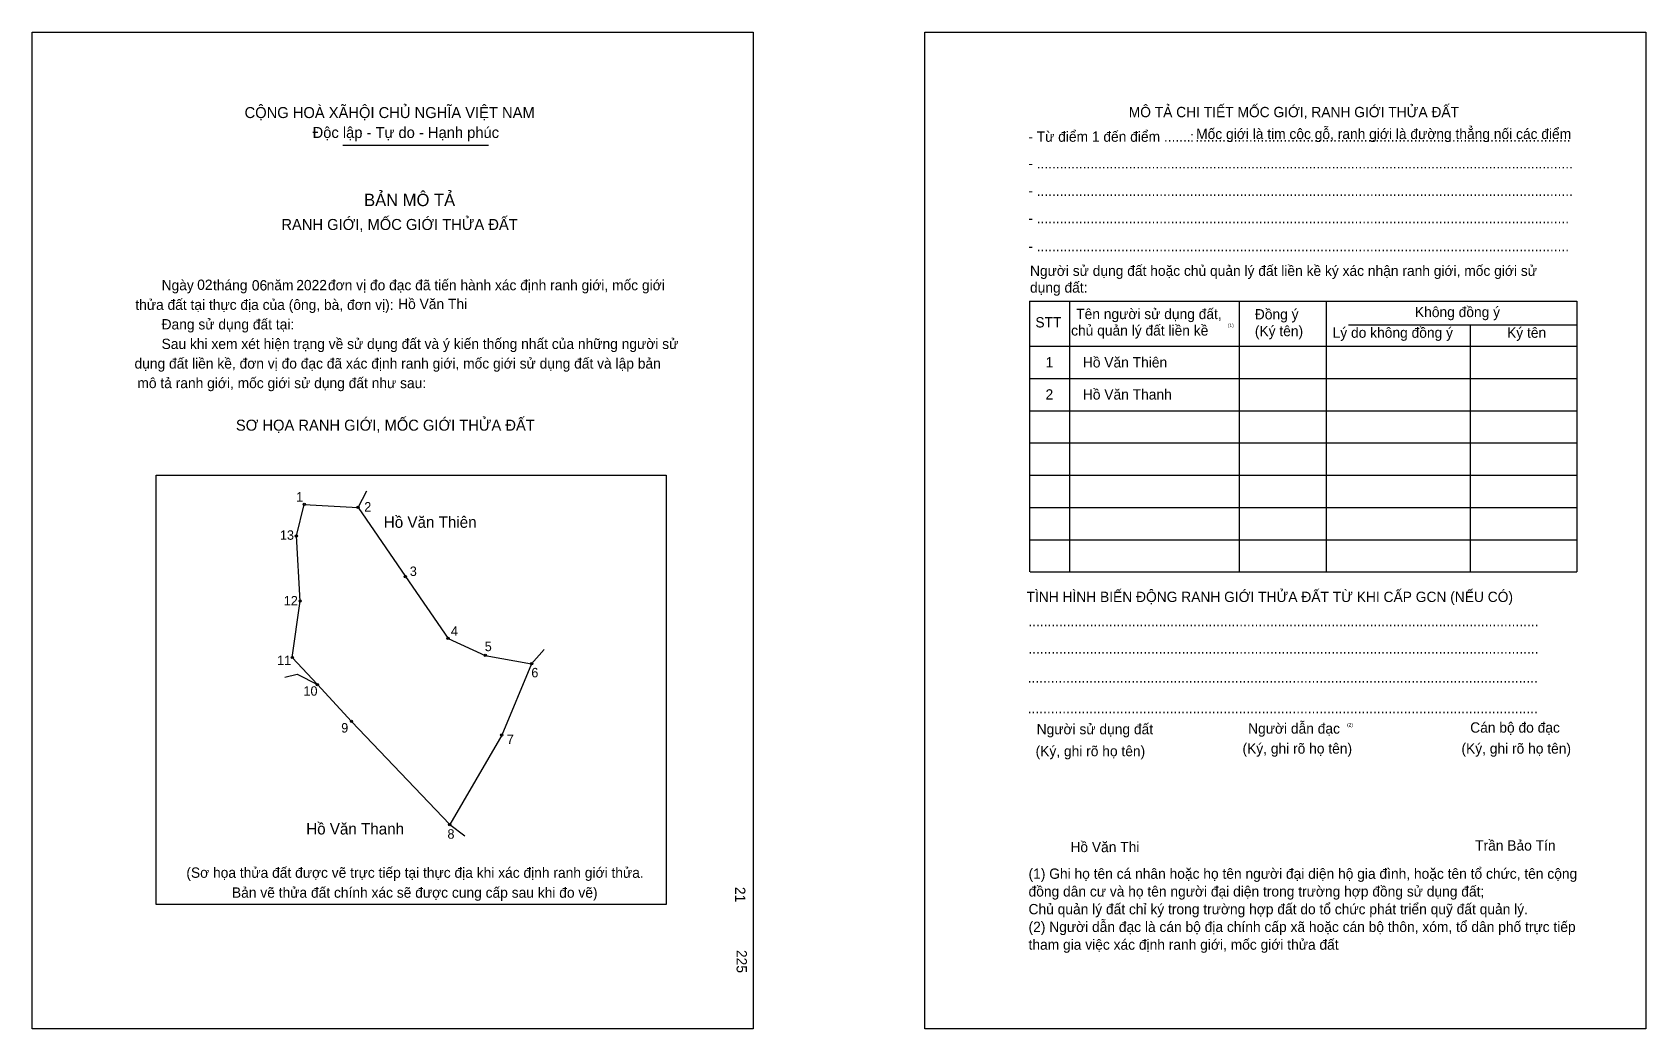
# Model space of a CAD drawing. Extents: x 546344 to 547125, y 1825547 to 1826030.
import ezdxf

# ---------------------------------------------------------------- set-up
doc = ezdxf.new("R2010")
doc.units = 0
for name, color, linetype in [('bmtKhungInTrang1', 7, 'Continuous'), ('bmtKhungInTrang2', 7, 'Continuous'), ('bmtNoiDung', 7, 'Continuous'), ('bmtTemplate', 7, 'Continuous'), ('CanhThua', 7, 'Continuous'), ('MocDinhThua', 7, 'Continuous'), ('RauThua', 7, 'Continuous'), ('SoHieuDinhThua', 7, 'Continuous'), ('TenChuLanCan', 7, 'Continuous')]:
    doc.layers.add(name, color=color, linetype=linetype)

msp = doc.modelspace()

# ---------------------------------------------------------------- linework, layer by layer
at = {"layer": 'bmtKhungInTrang1'}
msp.add_lwpolyline([(546344.05, 1826030.18), (546693.08, 1826030.18), (546693.08, 1825547.44), (546344.05, 1825547.44)], close=True, dxfattribs=at)
at = {"layer": 'bmtKhungInTrang2'}
msp.add_lwpolyline([(546776.31, 1826030.18), (547125.33, 1826030.18), (547125.33, 1825547.44), (546776.31, 1825547.44)], close=True, dxfattribs=at)
at = {"layer": 'bmtTemplate'}
for p, q in [((546494.46, 1825975.47), (546565.04, 1825975.47)), ((546846.32, 1825899.98), (546846.32, 1825768.74)), ((546928.43, 1825899.98), (546928.43, 1825768.74)), ((546970.67, 1825900.13), (546970.67, 1825768.74)), ((547091.91, 1825899.98), (547091.91, 1825768.74)), ((546981.38, 1825888.41), (547091.91, 1825888.41)), ((546827.18, 1825878.1), (547091.91, 1825878.1)), ((546827.18, 1825862.48), (547091.91, 1825862.48)), ((546827.18, 1825846.86), (547091.91, 1825846.86)), ((546827.18, 1825831.23), (547091.91, 1825831.23)), ((546827.18, 1825815.61), (547091.91, 1825815.61)), ((546827.18, 1825799.99), (547091.91, 1825799.99)), ((546827.18, 1825784.36), (547091.91, 1825784.36)), ((546827.18, 1825768.74), (547091.91, 1825768.74))]:
    msp.add_line(p, q, dxfattribs=at)
for points in [[(546827.01, 1825899.98), (547091.91, 1825899.98)], [(546827.01, 1825899.98), (546827.01, 1825768.74)], [(547040.39, 1825888.26), (547040.39, 1825768.74)]]:
    msp.add_lwpolyline(points, dxfattribs=at)
msp.add_lwpolyline([(546404.1, 1825607.56), (546404.1, 1825815.59), (546651.06, 1825815.59), (546651.06, 1825607.56)], close=True, dxfattribs=at)
at = {"layer": 'CanhThua'}
for p, q in [((546471.95, 1825786.17), (546475.75, 1825801.44)), ((546475.75, 1825801.44), (546501.84, 1825799.97)), ((546501.84, 1825799.97), (546524.72, 1825766.46)), ((546473.79, 1825754.61), (546471.95, 1825786.17)), ((546524.72, 1825766.46), (546545.42, 1825736.57)), ((546469.97, 1825727.29), (546473.79, 1825754.61)), ((546545.42, 1825736.57), (546563.43, 1825728.28)), ((546482.13, 1825714.16), (546469.97, 1825727.29)), ((546563.43, 1825728.28), (546585.83, 1825724.28)), ((546585.83, 1825724.28), (546571.38, 1825689.72)), ((546498.63, 1825696.35), (546482.13, 1825714.16)), ((546546.2, 1825646.34), (546498.63, 1825696.35)), ((546571.38, 1825689.72), (546546.2, 1825646.34))]:
    msp.add_line(p, q, dxfattribs=at)
at = {"layer": 'MocDinhThua'}
for centre in [(546475.75, 1825801.44), (546501.84, 1825799.97), (546471.95, 1825786.17), (546524.72, 1825766.46), (546473.79, 1825754.61), (546545.42, 1825736.57), (546563.43, 1825728.28), (546469.97, 1825727.29), (546585.83, 1825724.28), (546482.13, 1825714.16), (546498.63, 1825696.35), (546571.38, 1825689.72), (546546.2, 1825646.34)]:
    msp.add_circle(centre, 0.549, dxfattribs=at)
at = {"layer": 'RauThua'}
for p, q in [((546501.84, 1825799.97), (546506.01, 1825808.09)), ((546585.83, 1825724.28), (546591.86, 1825731.13)), ((546466.37, 1825717.71), (546472.35, 1825719.27)), ((546472.35, 1825719.27), (546482.13, 1825714.16)), ((546546.2, 1825646.34), (546553.5, 1825640.9))]:
    msp.add_line(p, q, dxfattribs=at)

# ---------------------------------------------------------------- texts
at = {"layer": 'bmtNoiDung'}
for s, height, p in [('02', 4.994, (546423.92, 1825905.36)), ('06', 4.994, (546450.4, 1825905.08)), ('2022', 4.994, (546471.89, 1825905.19)), ('Hồ Văn Thi', 4.994, (546521.22, 1825896.07)), ('1', 4.99, (546834.7, 1825867.79)), ('Hồ Văn Thiên ', 4.9939, (546852.77, 1825867.79)), ('2', 4.99, (546834.7, 1825852.24)), ('Hồ Văn Thanh ', 4.9939, (546852.77, 1825852.24)), ('Hồ Văn Thi', 4.994, (546846.75, 1825632.99))]:
    msp.add_text(s, height=height, dxfattribs=at).set_placement(p)
for s, p in [('21', (546684.38, 1825616.15)), ('225', (546685.09, 1825585.59))]:
    msp.add_text(s, height=4.994, rotation=270, dxfattribs=at).set_placement(p)
at = {"layer": 'bmtTemplate'}
for s, height, p in [('CỘNG HOÀ XÃHỘI CHỦ NGHĨA VIỆT NAM', 5.3268, (546446.86, 1825988.61)), ('MÔ TẢ CHI TIẾT MỐC GIỚI, RANH GIỚI THỬA ĐẤT', 4.992, (546874.99, 1825989.03)), ('Độc lập - Tự do - Hạnh phúc', 5.3268, (546479.8, 1825978.97)), ('- Từ điểm 1 đến điểm .......', 4.992, (546826.34, 1825977.13)), (':', 4.99, (546904.76, 1825977.13)), ('Mốc giới là tim cộc gỗ, ranh giới là đường thẳng nối các điểm', 4.992, (546907.64, 1825978.45)), ('..................................................................................................', 4.992, (546907.22, 1825977.13)), ('- ............................................................................................................................................', 4.99199, (546826.34, 1825964.19)), ('BẢN MÔ TẢ', 5.993, (546504.74, 1825945.96)), ('- ............................................................................................................................................', 4.99199, (546826.34, 1825950.91)), ('RANH GIỚI, MỐC GIỚI THỬA ĐẤT', 5.3268, (546464.67, 1825934.4)), ('- ...........................................................................................................................................', 4.99199, (546826.34, 1825937.63)), ('- ...........................................................................................................................................', 4.99199, (546826.34, 1825924.04)), ('Người sử dụng đất hoặc chủ quản lý đất liền kề ký xác nhận ranh giới, mốc giới sử', 4.992, (546827.18, 1825912.16)), ('Ngày     tháng     năm         đơn vị đo đạc đã tiến hành xác định ranh giới, mốc giới ', 4.9939, (546406.68, 1825905.19)), ('dụng đất:', 4.992, (546827.18, 1825904.04)), ('thửa đất tại thực địa của (ông, bà, đơn vị):', 4.9939, (546393.95, 1825895.7)), ('Tên người sử dụng đất,', 4.992, (546849.55, 1825891.23)), ('Đồng ý', 4.992, (546936.06, 1825891.07)), ('Không đồng ý', 4.992, (547013.59, 1825892.17)), ('Đang sử dụng đất tại:', 4.9939, (546406.68, 1825886.22)), ('STT', 4.992, (546829.79, 1825887.17)), ('chủ quản lý đất liền kề', 4.992, (546847.1, 1825883.25)), ('(1)', 1.665, (546923.02, 1825887.35)), ('(Ký tên)', 4.992, (546936.06, 1825882.95)), ('Lý do không đồng ý', 4.992, (546973.72, 1825882.17)), ('Ký tên', 4.992, (547058.2, 1825882.17)), ('Sau khi xem xét hiện trạng về sử dụng đất và ý kiến thống nhất của những người sử ', 4.9939, (546406.68, 1825876.73)), ('dụng đất liền kề, đơn vị đo đạc đã xác định ranh giới, mốc giới sử dụng đất và lập bản', 4.9939, (546393.57, 1825867.25)), ('mô tả ranh giới, mốc giới sử dụng đất như sau:', 4.9939, (546394.95, 1825857.77)), ('SƠ HỌA RANH GIỚI, MỐC GIỚI THỬA ĐẤT', 5.3268, (546442.66, 1825837.17)), ('TÌNH HÌNH BIẾN ĐỘNG RANH GIỚI THỬA ĐẤT TỪ KHI CẤP GCN (NẾU CÓ)', 4.992, (546825.5, 1825754.17)), ('.....................................................................................................................................', 4.99948, (546826.34, 1825742.42)), ('.....................................................................................................................................', 4.99948, (546826.34, 1825729.14)), ('.....................................................................................................................................', 4.99948, (546826.08, 1825715.08)), ('.....................................................................................................................................', 4.99948, (546826.08, 1825700.24)), ('Người sử dụng đất', 4.992, (546830.41, 1825690.09)), ('Người dẫn đạc', 4.992, (546932.8, 1825690.4)), ('(2)', 1.665, (546980.74, 1825693.84)), ('Cán bộ đo đạc', 4.992, (547040.34, 1825690.87)), ('(Ký, ghi rõ họ tên)', 4.992, (546829.9, 1825679.46)), ('(Ký, ghi rõ họ tên)', 4.992, (546930.08, 1825680.71)), ('(Ký, ghi rõ họ tên)', 4.992, (547036.1, 1825680.71)), ('Trần Bảo Tín', 4.992, (547042.72, 1825633.73)), ('(Sơ họa thửa đất được vẽ trực tiếp tại thực địa khi xác định ranh giới thửa.', 4.9939, (546418.67, 1825620.56)), ('(1) Ghi họ tên cá nhân hoặc họ tên người đại diện hộ gia đình, hoặc tên tổ chức, tên cộng', 4.992, (546826.48, 1825620.08)), ('Bản vẽ thửa đất chính xác sẽ được cung cấp sau khi đo vẽ)', 4.9939, (546440.75, 1825610.91)), ('đồng dân cư và họ tên người đại diện trong trường hợp đồng sử dụng đất;', 4.992, (546826.48, 1825611.49)), ('Chủ quản lý đất chỉ ký trong trường hợp đất do tổ chức phát triển quỹ đất quản lý.', 4.992, (546826.48, 1825602.9)), ('(2) Người dẫn đạc là cán bộ địa chính cấp xã hoặc cán bộ thôn, xóm, tổ dân phố trực tiếp', 4.992, (546826.48, 1825594.3)), ('tham gia việc xác định ranh giới, mốc giới thửa đất', 4.992, (546826.48, 1825585.71))]:
    msp.add_text(s, height=height, dxfattribs=at).set_placement(p)
at = {"layer": 'SoHieuDinhThua'}
for s, height, p in [('1', 4.58, (546471.85, 1825802.83)), ('2', 4.58, (546504.8, 1825797.97)), ('13', 4.577, (546463.98, 1825784.31)), ('3', 4.58, (546526.86, 1825766.76)), ('12', 4.577, (546465.83, 1825752.51)), ('4', 4.58, (546546.74, 1825737.79)), ('5', 4.58, (546563.15, 1825730.36)), ('11', 4.577, (546462.64, 1825723.63)), ('6', 4.58, (546585.71, 1825717.67)), ('10', 4.577, (546475.37, 1825708.77)), ('9', 4.58, (546493.65, 1825690.93)), ('7', 4.58, (546573.85, 1825685.39)), ('8', 4.58, (546545.09, 1825639.5))]:
    msp.add_text(s, height=height, dxfattribs=at).set_placement(p)
at = {"layer": 'TenChuLanCan'}
for s, p in [('Hồ Văn Thiên', (546514.28, 1825790.12)), ('Hồ Văn Thanh', (546476.7, 1825641.55))]:
    msp.add_text(s, height=5.4928, dxfattribs=at).set_placement(p)

doc.saveas('drawing.dxf')
